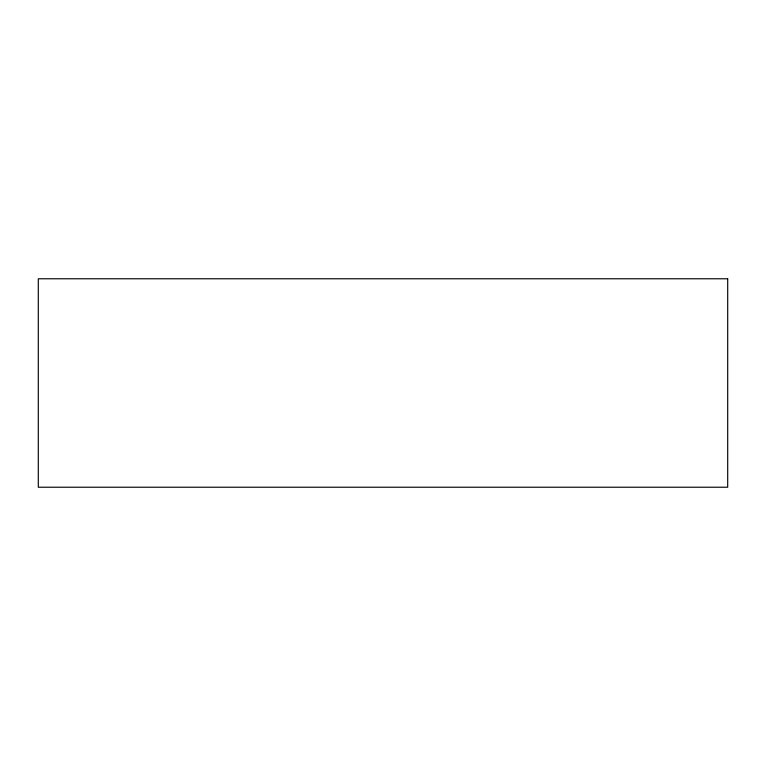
<?xml version="1.0" encoding="UTF-8"?>
<svg xmlns="http://www.w3.org/2000/svg" width="766" height="766" viewBox="0 0 766 766"><rect width="100%" height="100%" fill="white"/><g stroke="black" fill="none" stroke-linecap="round" stroke-linejoin="round"><path stroke-width="1.15" d="M727.7 278.776L38.3 278.776L38.3 487.224L727.7 487.224L727.7 278.776"/></g></svg>
